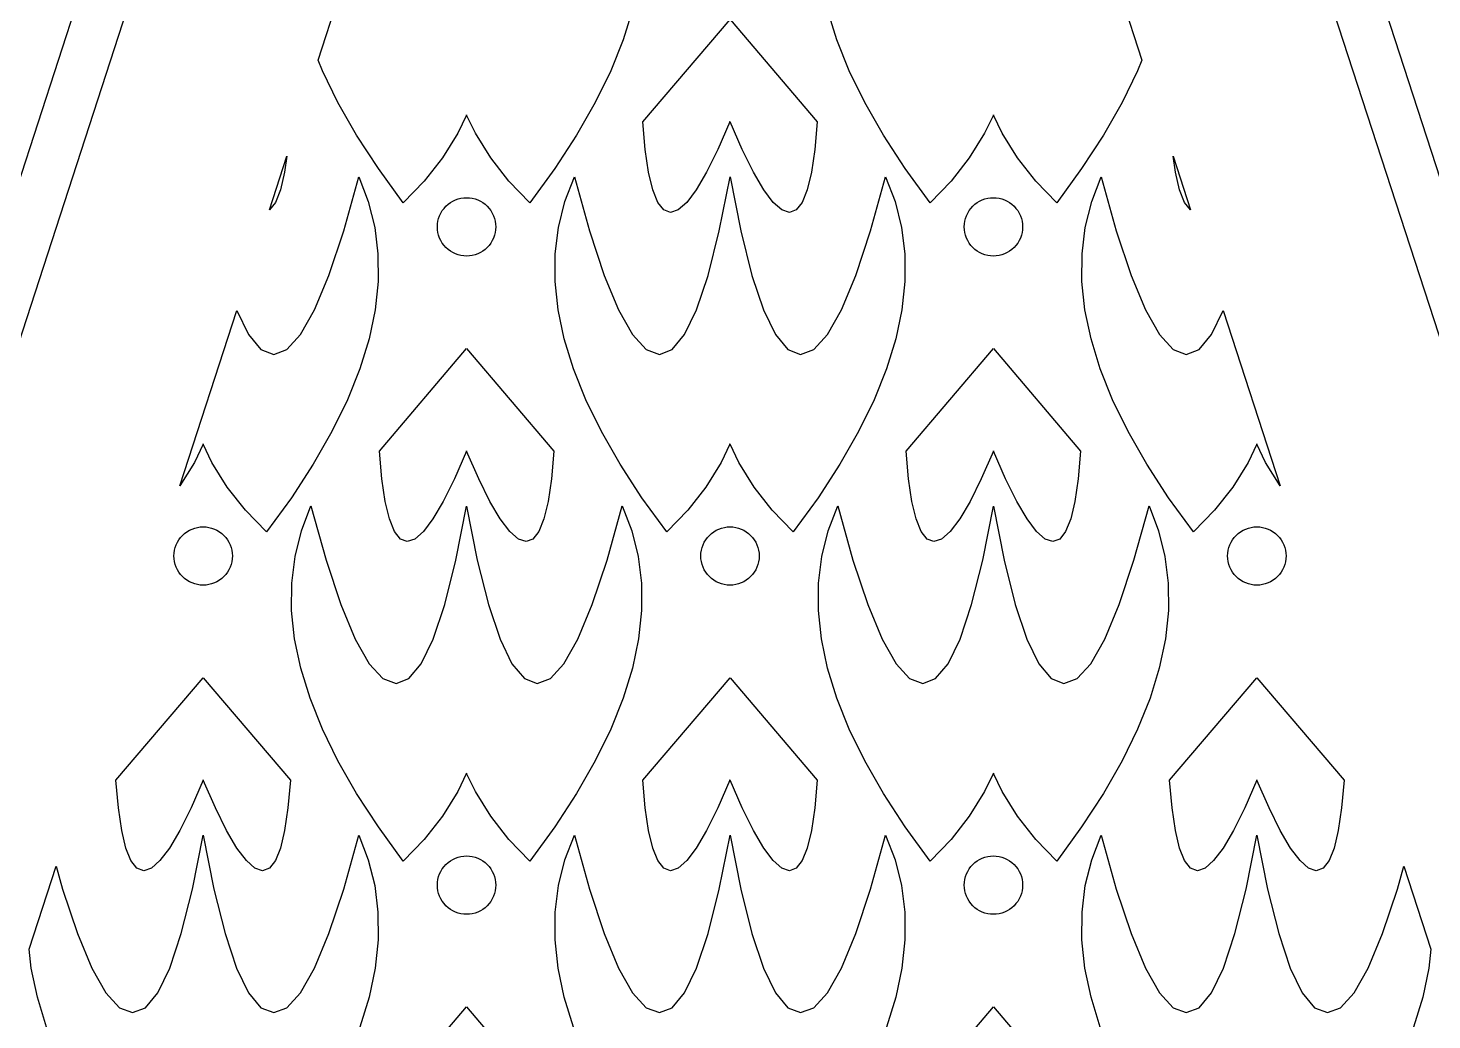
# Model space of a CAD drawing. Header units: metres. Extents: x 20 to 1108, y 20 to 485.
# Drawn here: x 912.1 to 997.3, y 310.5 to 370.8 of the extents above; entities that cross this region are included whole.
import ezdxf

# ---------------------------------------------------------------- set-up
doc = ezdxf.new("R2010")
doc.units = ezdxf.units.M

msp = doc.modelspace()

# ---------------------------------------------------------------- linework, layer by layer
for p, q in [((876.544, 253.826), (951.544, 484.652)), ((954.698, 484.652), (879.698, 253.826)), ((1029.7, 253.826), (954.698, 484.652)), ((957.853, 484.652), (1032.85, 253.826)), ((929.683, 368.829), (931.55, 374.577)), ((977.847, 374.577), (979.714, 368.829)), ((948.772, 371.89), (948.209, 370.064)), ((961.188, 370.065), (960.625, 371.89)), ((949.402, 365.075), (954.698, 371.3)), ((954.698, 371.3), (959.993, 365.075)), ((948.209, 370.064), (947.456, 368.186)), ((961.94, 368.187), (961.188, 370.065)), ((929.94, 368.187), (929.683, 368.829)), ((979.714, 368.829), (979.456, 368.186)), ((930.884, 366.256), (929.94, 368.187)), ((947.456, 368.186), (946.513, 366.256)), ((962.884, 366.256), (961.94, 368.187)), ((979.456, 368.186), (978.513, 366.256)), ((932.017, 364.276), (930.884, 366.256)), ((946.513, 366.256), (945.379, 364.275)), ((964.017, 364.276), (962.884, 366.256)), ((978.513, 366.256), (977.379, 364.275)), ((938.694, 365.493), (938.166, 364.387)), ((938.698, 365.5), (938.694, 365.508)), ((938.694, 365.508), (938.694, 365.493)), ((938.703, 365.511), (938.698, 365.5)), ((938.703, 365.49), (938.703, 365.511)), ((939.231, 364.387), (938.703, 365.49)), ((949.55, 363.395), (949.402, 365.075)), ((954.694, 365.075), (953.959, 363.397)), ((954.697, 365.085), (954.694, 365.093)), ((954.694, 365.093), (954.694, 365.075)), ((954.702, 365.095), (954.697, 365.085)), ((954.702, 365.074), (954.702, 365.095)), ((955.438, 363.397), (954.702, 365.074)), ((959.993, 365.075), (959.846, 363.395)), ((970.693, 365.493), (970.165, 364.387)), ((970.697, 365.5), (970.693, 365.508)), ((970.693, 365.508), (970.693, 365.493)), ((970.702, 365.511), (970.697, 365.5)), ((970.702, 365.49), (970.702, 365.511)), ((971.231, 364.387), (970.702, 365.49)), ((933.342, 362.241), (932.017, 364.276)), ((938.166, 364.387), (937.234, 362.891)), ((940.161, 362.892), (939.231, 364.387)), ((945.379, 364.275), (944.055, 362.24)), ((965.341, 362.241), (964.017, 364.276)), ((970.165, 364.387), (969.234, 362.891)), ((972.161, 362.892), (971.231, 364.387)), ((977.379, 364.275), (976.055, 362.24)), ((949.751, 362.02), (949.55, 363.395)), ((953.959, 363.397), (953.277, 362.021)), ((956.119, 362.021), (955.438, 363.397)), ((959.846, 363.395), (959.645, 362.02)), ((926.728, 359.735), (927.789, 363.001)), ((927.789, 363.001), (927.646, 362.02)), ((937.234, 362.891), (936.13, 361.481)), ((941.268, 361.481), (940.161, 362.892)), ((969.234, 362.891), (968.129, 361.481)), ((973.267, 361.481), (972.161, 362.892)), ((981.751, 362.02), (981.606, 363.004)), ((981.606, 363.004), (982.669, 359.735)), ((927.646, 362.02), (927.391, 360.948)), ((931.233, 358.451), (932.153, 361.74)), ((932.153, 361.74), (932.729, 360.237)), ((934.854, 360.159), (933.342, 362.241)), ((944.055, 362.24), (942.544, 360.159)), ((944.668, 360.238), (945.244, 361.74)), ((945.244, 361.74), (946.163, 358.451)), ((950.007, 360.949), (949.751, 362.02)), ((953.277, 362.021), (952.648, 360.949)), ((954.049, 358.451), (954.698, 361.732)), ((954.698, 361.732), (955.348, 358.452)), ((956.747, 360.95), (956.119, 362.021)), ((959.645, 362.02), (959.39, 360.948)), ((963.233, 358.451), (964.152, 361.74)), ((964.152, 361.74), (964.729, 360.237)), ((966.853, 360.159), (965.341, 362.241)), ((976.055, 362.24), (974.544, 360.159)), ((976.668, 360.238), (977.243, 361.74)), ((977.243, 361.74), (978.163, 358.451)), ((982.006, 360.949), (981.751, 362.02)), ((927.391, 360.948), (927.084, 360.187)), ((936.13, 361.481), (934.854, 360.159)), ((942.544, 360.159), (941.268, 361.481)), ((950.314, 360.187), (950.007, 360.949)), ((952.648, 360.949), (952.074, 360.187)), ((957.321, 360.187), (956.747, 360.95)), ((959.39, 360.948), (959.083, 360.187)), ((968.129, 361.481), (966.853, 360.159)), ((974.544, 360.159), (973.267, 361.481)), ((982.313, 360.187), (982.006, 360.949)), ((927.084, 360.187), (926.728, 359.735)), ((932.729, 360.237), (933.117, 358.671)), ((937.328, 359.825), (937.445, 359.953)), ((937.445, 359.953), (937.574, 360.07)), ((937.574, 360.07), (937.713, 360.173)), ((937.713, 360.173), (937.863, 360.263)), ((937.863, 360.263), (938.021, 360.337)), ((938.021, 360.337), (938.184, 360.397)), ((938.184, 360.397), (938.354, 360.44)), ((938.354, 360.44), (938.525, 360.464)), ((938.525, 360.464), (938.698, 360.474)), ((938.698, 360.474), (938.872, 360.464)), ((938.872, 360.464), (939.045, 360.44)), ((939.045, 360.44), (939.213, 360.397)), ((939.213, 360.397), (939.377, 360.337)), ((939.377, 360.337), (939.534, 360.263)), ((939.534, 360.263), (939.684, 360.173)), ((939.684, 360.173), (939.822, 360.07)), ((939.822, 360.07), (939.952, 359.953)), ((939.952, 359.953), (940.068, 359.825)), ((944.279, 358.671), (944.668, 360.238)), ((950.675, 359.729), (950.314, 360.187)), ((952.074, 360.187), (951.554, 359.73)), ((957.843, 359.73), (957.321, 360.187)), ((959.083, 360.187), (958.722, 359.729)), ((964.729, 360.237), (965.117, 358.671)), ((969.328, 359.825), (969.444, 359.953)), ((969.444, 359.953), (969.574, 360.07)), ((969.574, 360.07), (969.713, 360.173)), ((969.713, 360.173), (969.862, 360.263)), ((969.862, 360.263), (970.02, 360.337)), ((970.02, 360.337), (970.184, 360.397)), ((970.184, 360.397), (970.354, 360.44)), ((970.354, 360.44), (970.524, 360.464)), ((970.524, 360.464), (970.698, 360.474)), ((970.698, 360.474), (970.872, 360.464)), ((970.872, 360.464), (971.044, 360.44)), ((971.044, 360.44), (971.213, 360.397)), ((971.213, 360.397), (971.376, 360.337)), ((971.376, 360.337), (971.533, 360.263)), ((971.533, 360.263), (971.684, 360.173)), ((971.684, 360.173), (971.822, 360.07)), ((971.822, 360.07), (971.951, 359.953)), ((971.951, 359.953), (972.068, 359.825)), ((976.279, 358.671), (976.668, 360.238)), ((982.669, 359.735), (982.313, 360.187)), ((936.935, 358.874), (936.96, 359.046)), ((936.96, 359.046), (937.002, 359.214)), ((937.002, 359.214), (937.061, 359.378)), ((937.061, 359.378), (937.136, 359.535)), ((937.136, 359.535), (937.225, 359.685)), ((937.225, 359.685), (937.328, 359.825)), ((940.068, 359.825), (940.173, 359.685)), ((940.173, 359.685), (940.262, 359.535)), ((940.262, 359.535), (940.336, 359.378)), ((940.336, 359.378), (940.395, 359.214)), ((940.395, 359.214), (940.438, 359.045)), ((940.438, 359.045), (940.463, 358.873)), ((951.087, 359.576), (950.675, 359.729)), ((951.554, 359.73), (951.087, 359.576)), ((958.31, 359.576), (957.843, 359.73)), ((958.722, 359.729), (958.31, 359.576)), ((968.934, 358.874), (968.96, 359.046)), ((968.96, 359.046), (969.002, 359.214)), ((969.002, 359.214), (969.061, 359.378)), ((969.061, 359.378), (969.135, 359.535)), ((969.135, 359.535), (969.224, 359.685)), ((969.224, 359.685), (969.328, 359.825)), ((972.068, 359.825), (972.172, 359.685)), ((972.172, 359.685), (972.261, 359.535)), ((972.261, 359.535), (972.336, 359.378)), ((972.336, 359.378), (972.395, 359.214)), ((972.395, 359.214), (972.437, 359.045)), ((972.437, 359.045), (972.463, 358.873)), ((930.335, 355.75), (931.233, 358.451)), ((933.117, 358.671), (933.316, 357.053)), ((936.926, 358.7), (936.935, 358.874)), ((936.934, 358.526), (936.926, 358.7)), ((936.96, 358.355), (936.934, 358.526)), ((937.002, 358.186), (936.96, 358.355)), ((937.061, 358.023), (937.002, 358.186)), ((940.395, 358.186), (940.336, 358.022)), ((940.437, 358.354), (940.395, 358.186)), ((940.463, 358.526), (940.437, 358.354)), ((940.463, 358.873), (940.471, 358.7)), ((940.471, 358.7), (940.463, 358.526)), ((944.08, 357.054), (944.279, 358.671)), ((946.163, 358.451), (947.062, 355.751)), ((953.371, 355.751), (954.049, 358.451)), ((955.348, 358.452), (956.025, 355.752)), ((962.335, 355.75), (963.233, 358.451)), ((965.117, 358.671), (965.316, 357.053)), ((968.926, 358.7), (968.934, 358.874)), ((968.934, 358.526), (968.926, 358.7)), ((968.959, 358.355), (968.934, 358.526)), ((969.002, 358.186), (968.959, 358.355)), ((969.061, 358.023), (969.002, 358.186)), ((972.395, 358.186), (972.336, 358.022)), ((972.437, 358.354), (972.395, 358.186)), ((972.462, 358.526), (972.437, 358.354)), ((972.471, 358.7), (972.462, 358.526)), ((972.463, 358.873), (972.471, 358.7)), ((976.08, 357.054), (976.279, 358.671)), ((978.163, 358.451), (979.062, 355.751)), ((937.136, 357.863), (937.061, 358.023)), ((937.225, 357.715), (937.136, 357.863)), ((937.328, 357.575), (937.225, 357.715)), ((937.445, 357.446), (937.328, 357.575)), ((937.574, 357.329), (937.445, 357.446)), ((937.713, 357.227), (937.574, 357.329)), ((939.822, 357.329), (939.684, 357.227)), ((939.951, 357.445), (939.822, 357.329)), ((940.068, 357.575), (939.951, 357.445)), ((940.172, 357.714), (940.068, 357.575)), ((940.262, 357.863), (940.172, 357.714)), ((940.336, 358.022), (940.262, 357.863)), ((969.135, 357.863), (969.061, 358.023)), ((969.224, 357.715), (969.135, 357.863)), ((969.328, 357.575), (969.224, 357.715)), ((969.444, 357.446), (969.328, 357.575)), ((969.574, 357.329), (969.444, 357.446)), ((969.713, 357.227), (969.574, 357.329)), ((971.822, 357.329), (971.684, 357.227)), ((971.951, 357.445), (971.822, 357.329)), ((972.068, 357.575), (971.951, 357.445)), ((972.171, 357.714), (972.068, 357.575)), ((972.261, 357.863), (972.171, 357.714)), ((972.336, 358.022), (972.261, 357.863)), ((933.316, 357.053), (933.325, 355.382)), ((937.863, 357.136), (937.713, 357.227)), ((938.021, 357.062), (937.863, 357.136)), ((938.184, 357.003), (938.021, 357.062)), ((938.353, 356.961), (938.184, 357.003)), ((938.524, 356.937), (938.353, 356.961)), ((938.698, 356.927), (938.524, 356.937)), ((938.872, 356.936), (938.698, 356.927)), ((939.043, 356.961), (938.872, 356.936)), ((939.213, 357.003), (939.043, 356.961)), ((939.377, 357.062), (939.213, 357.003)), ((939.534, 357.136), (939.377, 357.062)), ((939.684, 357.227), (939.534, 357.136)), ((944.072, 355.384), (944.08, 357.054)), ((965.316, 357.053), (965.324, 355.382)), ((969.862, 357.136), (969.713, 357.227)), ((970.02, 357.062), (969.862, 357.136)), ((970.184, 357.003), (970.02, 357.062)), ((970.352, 356.961), (970.184, 357.003)), ((970.524, 356.937), (970.352, 356.961)), ((970.698, 356.927), (970.524, 356.937)), ((970.871, 356.936), (970.698, 356.927)), ((971.043, 356.961), (970.871, 356.936)), ((971.213, 357.003), (971.043, 356.961)), ((971.376, 357.062), (971.213, 357.003)), ((971.533, 357.136), (971.376, 357.062)), ((971.684, 357.227), (971.533, 357.136)), ((976.071, 355.384), (976.08, 357.054)), ((929.462, 353.651), (930.335, 355.75)), ((947.062, 355.751), (947.935, 353.651)), ((952.669, 353.651), (953.371, 355.751)), ((956.025, 355.752), (956.728, 353.652)), ((961.462, 353.651), (962.335, 355.75)), ((979.062, 355.751), (979.935, 353.651)), ((933.325, 355.382), (933.143, 353.662)), ((944.254, 353.662), (944.072, 355.384)), ((965.324, 355.382), (965.143, 353.662)), ((976.254, 353.662), (976.071, 355.384)), ((921.275, 342.955), (924.742, 353.624)), ((924.742, 353.624), (925.454, 352.151)), ((928.612, 352.151), (929.462, 353.651)), ((933.143, 353.662), (932.772, 351.889)), ((944.626, 351.89), (944.254, 353.662)), ((947.935, 353.651), (948.784, 352.151)), ((951.942, 352.151), (952.669, 353.651)), ((956.728, 353.652), (957.454, 352.151)), ((960.612, 352.151), (961.462, 353.651)), ((965.143, 353.662), (964.771, 351.889)), ((976.625, 351.89), (976.254, 353.662)), ((979.935, 353.651), (980.784, 352.151)), ((983.942, 352.151), (984.654, 353.623)), ((984.654, 353.623), (988.121, 342.955)), ((925.454, 352.151), (926.207, 351.25)), ((927.787, 351.25), (928.612, 352.151)), ((932.772, 351.889), (932.209, 350.064)), ((945.188, 350.065), (944.626, 351.89)), ((948.784, 352.151), (949.609, 351.25)), ((951.19, 351.25), (951.942, 352.151)), ((957.454, 352.151), (958.206, 351.25)), ((959.787, 351.25), (960.612, 352.151)), ((964.771, 351.889), (964.209, 350.064)), ((977.188, 350.065), (976.625, 351.89)), ((980.784, 352.151), (981.609, 351.25)), ((983.189, 351.25), (983.942, 352.151)), ((926.207, 351.25), (926.984, 350.949)), ((926.984, 350.949), (927.787, 351.25)), ((933.402, 345.075), (938.698, 351.301)), ((938.698, 351.301), (943.994, 345.075)), ((949.609, 351.25), (950.412, 350.949)), ((950.412, 350.949), (951.19, 351.25)), ((958.206, 351.25), (958.984, 350.949)), ((958.984, 350.949), (959.787, 351.25)), ((965.402, 345.075), (970.698, 351.301)), ((970.698, 351.301), (975.993, 345.075)), ((981.609, 351.25), (982.412, 350.949)), ((982.412, 350.949), (983.189, 351.25)), ((932.209, 350.064), (931.457, 348.186)), ((945.94, 348.186), (945.188, 350.065)), ((964.209, 350.064), (963.456, 348.186)), ((977.939, 348.186), (977.188, 350.065)), ((931.457, 348.186), (930.513, 346.257)), ((946.884, 346.257), (945.94, 348.186)), ((963.456, 348.186), (962.513, 346.257)), ((978.884, 346.257), (977.939, 348.186)), ((930.513, 346.257), (929.38, 344.275)), ((948.017, 344.275), (946.884, 346.257)), ((962.513, 346.257), (961.379, 344.275)), ((980.017, 344.275), (978.884, 346.257)), ((922.694, 345.494), (922.166, 344.387)), ((922.698, 345.5), (922.694, 345.508)), ((922.694, 345.508), (922.694, 345.494)), ((922.703, 345.512), (922.698, 345.5)), ((922.703, 345.49), (922.703, 345.512)), ((923.231, 344.387), (922.703, 345.49)), ((954.694, 345.494), (954.165, 344.387)), ((954.697, 345.5), (954.694, 345.508)), ((954.694, 345.508), (954.694, 345.494)), ((954.702, 345.512), (954.697, 345.5)), ((954.702, 345.49), (954.702, 345.512)), ((955.231, 344.387), (954.702, 345.49)), ((986.693, 345.494), (986.165, 344.387)), ((986.697, 345.5), (986.693, 345.508)), ((986.693, 345.508), (986.693, 345.494)), ((986.702, 345.512), (986.697, 345.5)), ((986.702, 345.49), (986.702, 345.512)), ((987.231, 344.387), (986.702, 345.49)), ((933.55, 343.395), (933.402, 345.075)), ((938.694, 345.075), (937.959, 343.396)), ((938.698, 345.085), (938.694, 345.094)), ((938.694, 345.094), (938.694, 345.075)), ((938.703, 345.095), (938.698, 345.085)), ((938.703, 345.074), (938.703, 345.095)), ((939.438, 343.396), (938.703, 345.074)), ((943.994, 345.075), (943.846, 343.395)), ((965.55, 343.395), (965.402, 345.075)), ((970.693, 345.075), (969.959, 343.396)), ((970.697, 345.085), (970.693, 345.094)), ((970.693, 345.094), (970.693, 345.075)), ((970.702, 345.095), (970.697, 345.085)), ((970.702, 345.074), (970.702, 345.095)), ((971.438, 343.396), (970.702, 345.074)), ((975.993, 345.075), (975.846, 343.395)), ((922.166, 344.387), (921.275, 342.955)), ((924.162, 342.891), (923.231, 344.387)), ((929.38, 344.275), (928.055, 342.24)), ((949.341, 342.241), (948.017, 344.275)), ((954.165, 344.387), (953.234, 342.89)), ((956.161, 342.891), (955.231, 344.387)), ((961.379, 344.275), (960.055, 342.24)), ((981.341, 342.241), (980.017, 344.275)), ((986.165, 344.387), (985.234, 342.89)), ((988.121, 342.955), (987.231, 344.387)), ((925.268, 341.481), (924.162, 342.891)), ((933.752, 342.02), (933.55, 343.395)), ((937.959, 343.396), (937.277, 342.021)), ((940.119, 342.021), (939.438, 343.396)), ((943.846, 343.395), (943.645, 342.019)), ((953.234, 342.89), (952.129, 341.48)), ((957.268, 341.481), (956.161, 342.891)), ((965.751, 342.02), (965.55, 343.395)), ((969.959, 343.396), (969.277, 342.021)), ((972.119, 342.021), (971.438, 343.396)), ((975.846, 343.395), (975.645, 342.019)), ((985.234, 342.89), (984.129, 341.48)), ((928.055, 342.24), (926.545, 340.159)), ((934.007, 340.949), (933.752, 342.02)), ((937.277, 342.021), (936.649, 340.949)), ((940.747, 340.95), (940.119, 342.021)), ((943.645, 342.019), (943.391, 340.948)), ((950.854, 340.159), (949.341, 342.241)), ((960.055, 342.24), (958.544, 340.159)), ((966.006, 340.949), (965.751, 342.02)), ((969.277, 342.021), (968.648, 340.949)), ((972.747, 340.95), (972.119, 342.021)), ((975.645, 342.019), (975.39, 340.948)), ((982.853, 340.159), (981.341, 342.241)), ((926.545, 340.159), (925.268, 341.481)), ((928.669, 340.238), (929.244, 341.74)), ((929.244, 341.74), (930.163, 338.451)), ((938.049, 338.451), (938.698, 341.731)), ((938.698, 341.731), (939.348, 338.452)), ((947.233, 338.451), (948.153, 341.74)), ((948.153, 341.74), (948.729, 340.237)), ((952.129, 341.48), (950.854, 340.159)), ((958.544, 340.159), (957.268, 341.481)), ((960.668, 340.238), (961.243, 341.74)), ((961.243, 341.74), (962.163, 338.451)), ((970.049, 338.451), (970.698, 341.731)), ((970.698, 341.731), (971.348, 338.452)), ((979.233, 338.451), (980.152, 341.74)), ((980.152, 341.74), (980.728, 340.237)), ((984.129, 341.48), (982.853, 340.159)), ((921.714, 340.173), (921.863, 340.263)), ((921.863, 340.263), (922.021, 340.337)), ((922.021, 340.337), (922.185, 340.397)), ((922.185, 340.397), (922.354, 340.439)), ((922.354, 340.439), (922.525, 340.465)), ((922.525, 340.465), (922.699, 340.473)), ((922.699, 340.473), (922.873, 340.464)), ((922.873, 340.464), (923.045, 340.439)), ((923.045, 340.439), (923.213, 340.397)), ((923.213, 340.397), (923.377, 340.337)), ((923.377, 340.337), (923.534, 340.263)), ((923.534, 340.263), (923.684, 340.173)), ((928.279, 338.671), (928.669, 340.238)), ((934.314, 340.187), (934.007, 340.949)), ((936.649, 340.949), (936.074, 340.187)), ((941.321, 340.187), (940.747, 340.95)), ((943.391, 340.948), (943.083, 340.187)), ((948.729, 340.237), (949.117, 338.671)), ((953.713, 340.173), (953.862, 340.263)), ((953.862, 340.263), (954.021, 340.337)), ((954.021, 340.337), (954.184, 340.397)), ((954.184, 340.397), (954.354, 340.439)), ((954.354, 340.439), (954.524, 340.465)), ((954.524, 340.465), (954.698, 340.473)), ((954.698, 340.473), (954.872, 340.464)), ((954.872, 340.464), (955.044, 340.439)), ((955.044, 340.439), (955.213, 340.397)), ((955.213, 340.397), (955.376, 340.337)), ((955.376, 340.337), (955.534, 340.263)), ((955.534, 340.263), (955.684, 340.173)), ((960.279, 338.671), (960.668, 340.238)), ((966.314, 340.187), (966.006, 340.949)), ((968.648, 340.949), (968.074, 340.187)), ((973.321, 340.187), (972.747, 340.95)), ((975.39, 340.948), (975.083, 340.187)), ((980.728, 340.237), (981.117, 338.671)), ((985.713, 340.173), (985.862, 340.263)), ((985.862, 340.263), (986.02, 340.337)), ((986.02, 340.337), (986.184, 340.397)), ((986.184, 340.397), (986.353, 340.439)), ((986.353, 340.439), (986.524, 340.465)), ((986.524, 340.465), (986.697, 340.473)), ((986.697, 340.473), (986.872, 340.464)), ((986.872, 340.464), (987.044, 340.439)), ((987.044, 340.439), (987.212, 340.397)), ((987.212, 340.397), (987.376, 340.337)), ((987.376, 340.337), (987.533, 340.263)), ((987.533, 340.263), (987.683, 340.173)), ((921.003, 339.215), (921.062, 339.378)), ((921.062, 339.378), (921.136, 339.535)), ((921.136, 339.535), (921.225, 339.685)), ((921.225, 339.685), (921.328, 339.824)), ((921.328, 339.824), (921.445, 339.953)), ((921.445, 339.953), (921.574, 340.07)), ((921.574, 340.07), (921.714, 340.173)), ((923.684, 340.173), (923.823, 340.07)), ((923.823, 340.07), (923.952, 339.953)), ((923.952, 339.953), (924.069, 339.824)), ((924.069, 339.824), (924.173, 339.685)), ((924.173, 339.685), (924.262, 339.535)), ((924.262, 339.535), (924.336, 339.378)), ((924.336, 339.378), (924.395, 339.215)), ((934.675, 339.729), (934.314, 340.187)), ((935.087, 339.576), (934.675, 339.729)), ((935.554, 339.729), (935.087, 339.576)), ((936.074, 340.187), (935.554, 339.729)), ((941.843, 339.729), (941.321, 340.187)), ((942.31, 339.576), (941.843, 339.729)), ((942.722, 339.729), (942.31, 339.576)), ((943.083, 340.187), (942.722, 339.729)), ((953.002, 339.215), (953.061, 339.378)), ((953.061, 339.378), (953.135, 339.535)), ((953.135, 339.535), (953.225, 339.685)), ((953.225, 339.685), (953.328, 339.824)), ((953.328, 339.824), (953.444, 339.953)), ((953.444, 339.953), (953.574, 340.07)), ((953.574, 340.07), (953.713, 340.173)), ((955.684, 340.173), (955.822, 340.07)), ((955.822, 340.07), (955.952, 339.953)), ((955.952, 339.953), (956.068, 339.824)), ((956.068, 339.824), (956.172, 339.685)), ((956.172, 339.685), (956.262, 339.535)), ((956.262, 339.535), (956.336, 339.378)), ((956.336, 339.378), (956.395, 339.215)), ((966.675, 339.729), (966.314, 340.187)), ((967.087, 339.576), (966.675, 339.729)), ((967.554, 339.729), (967.087, 339.576)), ((968.074, 340.187), (967.554, 339.729)), ((973.843, 339.729), (973.321, 340.187)), ((974.31, 339.576), (973.843, 339.729)), ((974.722, 339.729), (974.31, 339.576)), ((975.083, 340.187), (974.722, 339.729)), ((985.002, 339.215), (985.061, 339.378)), ((985.061, 339.378), (985.135, 339.535)), ((985.135, 339.535), (985.224, 339.685)), ((985.224, 339.685), (985.327, 339.824)), ((985.327, 339.824), (985.444, 339.953)), ((985.444, 339.953), (985.573, 340.07)), ((985.573, 340.07), (985.713, 340.173)), ((987.683, 340.173), (987.822, 340.07)), ((987.822, 340.07), (987.951, 339.953)), ((987.951, 339.953), (988.068, 339.824)), ((988.068, 339.824), (988.172, 339.685)), ((988.172, 339.685), (988.261, 339.535)), ((988.261, 339.535), (988.335, 339.378)), ((988.335, 339.378), (988.394, 339.215)), ((920.926, 338.7), (920.935, 338.874)), ((920.935, 338.526), (920.926, 338.7)), ((920.935, 338.874), (920.96, 339.047)), ((920.96, 338.355), (920.935, 338.526)), ((920.96, 339.047), (921.003, 339.215)), ((924.395, 339.215), (924.438, 339.045)), ((924.438, 339.045), (924.463, 338.873)), ((924.463, 338.526), (924.438, 338.354)), ((924.463, 338.873), (924.471, 338.7)), ((924.471, 338.7), (924.463, 338.526)), ((928.081, 337.055), (928.279, 338.671)), ((949.117, 338.671), (949.316, 337.053)), ((952.926, 338.7), (952.935, 338.874)), ((952.934, 338.526), (952.926, 338.7)), ((952.959, 338.355), (952.934, 338.526)), ((952.935, 338.874), (952.96, 339.047)), ((952.96, 339.047), (953.002, 339.215)), ((956.395, 339.215), (956.438, 339.045)), ((956.462, 338.526), (956.437, 338.354)), ((956.438, 339.045), (956.463, 338.873)), ((956.471, 338.7), (956.462, 338.526)), ((956.463, 338.873), (956.471, 338.7)), ((960.08, 337.055), (960.279, 338.671)), ((981.117, 338.671), (981.315, 337.053)), ((984.926, 338.7), (984.934, 338.874)), ((984.934, 338.526), (984.926, 338.7)), ((984.934, 338.874), (984.959, 339.047)), ((984.959, 338.355), (984.934, 338.526)), ((984.959, 339.047), (985.002, 339.215)), ((988.394, 339.215), (988.437, 339.045)), ((988.437, 339.045), (988.462, 338.873)), ((988.462, 338.526), (988.437, 338.354)), ((988.462, 338.873), (988.471, 338.7)), ((988.471, 338.7), (988.462, 338.526)), ((921.003, 338.186), (920.96, 338.355)), ((921.062, 338.022), (921.003, 338.186)), ((921.136, 337.863), (921.062, 338.022)), ((921.225, 337.715), (921.136, 337.863)), ((921.328, 337.575), (921.225, 337.715)), ((924.172, 337.714), (924.069, 337.575)), ((924.262, 337.863), (924.172, 337.714)), ((924.336, 338.022), (924.262, 337.863)), ((924.395, 338.186), (924.336, 338.022)), ((924.438, 338.354), (924.395, 338.186)), ((930.163, 338.451), (931.062, 335.751)), ((937.371, 335.751), (938.049, 338.451)), ((939.348, 338.452), (940.025, 335.752)), ((946.335, 335.751), (947.233, 338.451)), ((953.002, 338.186), (952.959, 338.355)), ((953.061, 338.022), (953.002, 338.186)), ((953.135, 337.863), (953.061, 338.022)), ((953.225, 337.715), (953.135, 337.863)), ((953.328, 337.575), (953.225, 337.715)), ((956.172, 337.714), (956.068, 337.575)), ((956.262, 337.863), (956.172, 337.714)), ((956.336, 338.022), (956.262, 337.863)), ((956.395, 338.186), (956.336, 338.022)), ((956.437, 338.354), (956.395, 338.186)), ((962.163, 338.451), (963.062, 335.751)), ((969.371, 335.751), (970.049, 338.451)), ((971.348, 338.452), (972.025, 335.752)), ((978.335, 335.751), (979.233, 338.451)), ((985.002, 338.186), (984.959, 338.355)), ((985.061, 338.022), (985.002, 338.186)), ((985.135, 337.863), (985.061, 338.022)), ((985.224, 337.715), (985.135, 337.863)), ((985.327, 337.575), (985.224, 337.715)), ((988.171, 337.714), (988.068, 337.575)), ((988.261, 337.863), (988.171, 337.714)), ((988.335, 338.022), (988.261, 337.863)), ((988.394, 338.186), (988.335, 338.022)), ((988.437, 338.354), (988.394, 338.186)), ((921.445, 337.446), (921.328, 337.575)), ((921.574, 337.329), (921.445, 337.446)), ((921.714, 337.226), (921.574, 337.329)), ((921.863, 337.136), (921.714, 337.226)), ((922.021, 337.062), (921.863, 337.136)), ((922.185, 337.003), (922.021, 337.062)), ((922.353, 336.961), (922.185, 337.003)), ((922.524, 336.936), (922.353, 336.961)), ((922.699, 336.927), (922.524, 336.936)), ((922.872, 336.936), (922.699, 336.927)), ((923.044, 336.961), (922.872, 336.936)), ((923.213, 337.003), (923.044, 336.961)), ((923.377, 337.062), (923.213, 337.003)), ((923.534, 337.136), (923.377, 337.062)), ((923.684, 337.226), (923.534, 337.136)), ((923.823, 337.329), (923.684, 337.226)), ((923.952, 337.445), (923.823, 337.329)), ((924.069, 337.575), (923.952, 337.445)), ((928.072, 335.384), (928.081, 337.055)), ((949.316, 337.053), (949.324, 335.383)), ((953.444, 337.446), (953.328, 337.575)), ((953.574, 337.329), (953.444, 337.446)), ((953.713, 337.226), (953.574, 337.329)), ((953.862, 337.136), (953.713, 337.226)), ((954.021, 337.062), (953.862, 337.136)), ((954.184, 337.003), (954.021, 337.062)), ((954.353, 336.961), (954.184, 337.003)), ((954.524, 336.936), (954.353, 336.961)), ((954.698, 336.927), (954.524, 336.936)), ((954.872, 336.936), (954.698, 336.927)), ((955.043, 336.961), (954.872, 336.936)), ((955.213, 337.003), (955.043, 336.961)), ((955.376, 337.062), (955.213, 337.003)), ((955.534, 337.136), (955.376, 337.062)), ((955.684, 337.226), (955.534, 337.136)), ((955.822, 337.329), (955.684, 337.226)), ((955.951, 337.445), (955.822, 337.329)), ((956.068, 337.575), (955.951, 337.445)), ((960.072, 335.384), (960.08, 337.055)), ((981.315, 337.053), (981.324, 335.383)), ((985.444, 337.446), (985.327, 337.575)), ((985.573, 337.329), (985.444, 337.446)), ((985.713, 337.226), (985.573, 337.329)), ((985.862, 337.136), (985.713, 337.226)), ((986.02, 337.062), (985.862, 337.136)), ((986.184, 337.003), (986.02, 337.062)), ((986.352, 336.961), (986.184, 337.003)), ((986.523, 336.936), (986.352, 336.961)), ((986.697, 336.927), (986.523, 336.936)), ((986.871, 336.936), (986.697, 336.927)), ((987.043, 336.961), (986.871, 336.936)), ((987.212, 337.003), (987.043, 336.961)), ((987.376, 337.062), (987.212, 337.003)), ((987.533, 337.136), (987.376, 337.062)), ((987.683, 337.226), (987.533, 337.136)), ((987.822, 337.329), (987.683, 337.226)), ((987.951, 337.445), (987.822, 337.329)), ((988.068, 337.575), (987.951, 337.445)), ((928.254, 333.662), (928.072, 335.384)), ((931.062, 335.751), (931.936, 333.651)), ((936.669, 333.651), (937.371, 335.751)), ((940.025, 335.752), (940.728, 333.652)), ((945.462, 333.651), (946.335, 335.751)), ((949.324, 335.383), (949.143, 333.662)), ((960.254, 333.662), (960.072, 335.384)), ((963.062, 335.751), (963.935, 333.651)), ((968.669, 333.651), (969.371, 335.751)), ((972.025, 335.752), (972.728, 333.652)), ((977.461, 333.651), (978.335, 335.751)), ((981.324, 335.383), (981.143, 333.662)), ((928.626, 331.89), (928.254, 333.662)), ((931.936, 333.651), (932.785, 332.151)), ((935.942, 332.151), (936.669, 333.651)), ((940.728, 333.652), (941.454, 332.151)), ((944.612, 332.151), (945.462, 333.651)), ((949.143, 333.662), (948.772, 331.889)), ((960.625, 331.89), (960.254, 333.662)), ((963.935, 333.651), (964.784, 332.151)), ((967.942, 332.151), (968.669, 333.651)), ((972.728, 333.652), (973.454, 332.151)), ((976.611, 332.151), (977.461, 333.651)), ((981.143, 333.662), (980.771, 331.889)), ((929.188, 330.065), (928.626, 331.89)), ((932.785, 332.151), (933.61, 331.25)), ((935.19, 331.25), (935.942, 332.151)), ((941.454, 332.151), (942.207, 331.25)), ((943.787, 331.25), (944.612, 332.151)), ((948.772, 331.889), (948.209, 330.064)), ((961.188, 330.065), (960.625, 331.89)), ((964.784, 332.151), (965.609, 331.25)), ((967.189, 331.25), (967.942, 332.151)), ((973.454, 332.151), (974.206, 331.25)), ((975.786, 331.25), (976.611, 332.151)), ((980.771, 331.889), (980.209, 330.064)), ((917.402, 325.075), (922.699, 331.301)), ((922.699, 331.301), (927.994, 325.075)), ((933.61, 331.25), (934.413, 330.949)), ((934.413, 330.949), (935.19, 331.25)), ((942.207, 331.25), (942.984, 330.949)), ((942.984, 330.949), (943.787, 331.25)), ((949.402, 325.075), (954.698, 331.301)), ((954.698, 331.301), (959.993, 325.075)), ((965.609, 331.25), (966.412, 330.949)), ((966.412, 330.949), (967.189, 331.25)), ((974.206, 331.25), (974.983, 330.949)), ((974.983, 330.949), (975.786, 331.25)), ((981.401, 325.075), (986.697, 331.301)), ((986.697, 331.301), (991.993, 325.075)), ((929.94, 328.186), (929.188, 330.065)), ((948.209, 330.064), (947.456, 328.186)), ((961.94, 328.186), (961.188, 330.065)), ((980.209, 330.064), (979.456, 328.186)), ((930.884, 326.257), (929.94, 328.186)), ((947.456, 328.186), (946.513, 326.257)), ((962.884, 326.257), (961.94, 328.186)), ((979.456, 328.186), (978.513, 326.257)), ((932.017, 324.275), (930.884, 326.257)), ((946.513, 326.257), (945.379, 324.275)), ((964.017, 324.275), (962.884, 326.257)), ((978.513, 326.257), (977.379, 324.275)), ((917.551, 323.395), (917.402, 325.075)), ((922.694, 325.075), (921.96, 323.396)), ((922.698, 325.085), (922.694, 325.094)), ((922.694, 325.094), (922.694, 325.075)), ((922.703, 325.095), (922.698, 325.085)), ((922.703, 325.074), (922.703, 325.095)), ((923.438, 323.396), (922.703, 325.074)), ((927.994, 325.075), (927.847, 323.395)), ((938.694, 325.494), (938.166, 324.387)), ((938.698, 325.5), (938.694, 325.508)), ((938.694, 325.508), (938.694, 325.494)), ((938.703, 325.512), (938.698, 325.5)), ((938.703, 325.49), (938.703, 325.512)), ((939.231, 324.387), (938.703, 325.49)), ((949.55, 323.395), (949.402, 325.075)), ((954.694, 325.075), (953.959, 323.396)), ((954.697, 325.085), (954.694, 325.094)), ((954.694, 325.094), (954.694, 325.075)), ((954.702, 325.095), (954.697, 325.085)), ((954.702, 325.074), (954.702, 325.095)), ((955.438, 323.396), (954.702, 325.074)), ((959.993, 325.075), (959.846, 323.395)), ((970.693, 325.494), (970.165, 324.387)), ((970.697, 325.5), (970.693, 325.508)), ((970.693, 325.508), (970.693, 325.494)), ((970.702, 325.512), (970.697, 325.5)), ((970.702, 325.49), (970.702, 325.512)), ((971.231, 324.387), (970.702, 325.49)), ((981.55, 323.395), (981.401, 325.075)), ((986.693, 325.075), (985.959, 323.396)), ((986.697, 325.085), (986.693, 325.094)), ((986.693, 325.094), (986.693, 325.075)), ((986.702, 325.095), (986.697, 325.085)), ((986.702, 325.074), (986.702, 325.095)), ((987.437, 323.396), (986.702, 325.074)), ((991.993, 325.075), (991.846, 323.395)), ((933.342, 322.241), (932.017, 324.275)), ((938.166, 324.387), (937.234, 322.89)), ((940.161, 322.891), (939.231, 324.387)), ((945.379, 324.275), (944.055, 322.24)), ((965.341, 322.241), (964.017, 324.275)), ((970.165, 324.387), (969.234, 322.89)), ((972.161, 322.891), (971.231, 324.387)), ((977.379, 324.275), (976.055, 322.24)), ((917.752, 322.02), (917.551, 323.395)), ((921.96, 323.396), (921.278, 322.021)), ((924.12, 322.021), (923.438, 323.396)), ((927.847, 323.395), (927.646, 322.019)), ((949.751, 322.02), (949.55, 323.395)), ((953.959, 323.396), (953.277, 322.021)), ((956.119, 322.021), (955.438, 323.396)), ((959.846, 323.395), (959.645, 322.019)), ((981.751, 322.02), (981.55, 323.395)), ((985.959, 323.396), (985.276, 322.021)), ((988.118, 322.021), (987.437, 323.396)), ((991.846, 323.395), (991.644, 322.019)), ((937.234, 322.89), (936.13, 321.48)), ((941.268, 321.481), (940.161, 322.891)), ((969.234, 322.89), (968.129, 321.48)), ((973.267, 321.481), (972.161, 322.891)), ((918.007, 320.949), (917.752, 322.02)), ((921.278, 322.021), (920.649, 320.949)), ((922.05, 318.451), (922.699, 321.731)), ((922.699, 321.731), (923.348, 318.452)), ((924.748, 320.95), (924.12, 322.021)), ((927.646, 322.019), (927.391, 320.948)), ((931.233, 318.451), (932.153, 321.74)), ((932.153, 321.74), (932.729, 320.237)), ((934.854, 320.159), (933.342, 322.241)), ((936.13, 321.48), (934.854, 320.159)), ((942.544, 320.159), (941.268, 321.481)), ((944.055, 322.24), (942.544, 320.159)), ((944.668, 320.238), (945.244, 321.74)), ((945.244, 321.74), (946.163, 318.451)), ((950.007, 320.949), (949.751, 322.02)), ((953.277, 322.021), (952.648, 320.949)), ((954.049, 318.451), (954.698, 321.731)), ((954.698, 321.731), (955.348, 318.452)), ((956.747, 320.95), (956.119, 322.021)), ((959.645, 322.019), (959.39, 320.948)), ((963.233, 318.451), (964.152, 321.74)), ((964.152, 321.74), (964.729, 320.237)), ((966.853, 320.159), (965.341, 322.241)), ((968.129, 321.48), (966.853, 320.159)), ((974.544, 320.159), (973.267, 321.481)), ((976.055, 322.24), (974.544, 320.159)), ((976.668, 320.238), (977.243, 321.74)), ((977.243, 321.74), (978.163, 318.451)), ((982.006, 320.949), (981.751, 322.02)), ((985.276, 322.021), (984.648, 320.949)), ((986.049, 318.451), (986.697, 321.731)), ((986.697, 321.731), (987.347, 318.452)), ((988.747, 320.95), (988.118, 322.021)), ((991.644, 322.019), (991.39, 320.948)), ((918.314, 320.187), (918.007, 320.949)), ((920.649, 320.949), (920.075, 320.187)), ((925.322, 320.187), (924.748, 320.95)), ((927.391, 320.948), (927.084, 320.187)), ((950.314, 320.187), (950.007, 320.949)), ((952.648, 320.949), (952.074, 320.187)), ((957.321, 320.187), (956.747, 320.95)), ((959.39, 320.948), (959.083, 320.187)), ((982.313, 320.187), (982.006, 320.949)), ((984.648, 320.949), (984.074, 320.187)), ((989.321, 320.187), (988.747, 320.95)), ((991.39, 320.948), (991.083, 320.187)), ((912.133, 314.816), (913.771, 319.858)), ((913.771, 319.858), (914.163, 318.451)), ((918.676, 319.729), (918.314, 320.187)), ((920.075, 320.187), (919.555, 319.729)), ((925.843, 319.729), (925.322, 320.187)), ((927.084, 320.187), (926.722, 319.729)), ((932.729, 320.237), (933.117, 318.671)), ((937.225, 319.685), (937.328, 319.824)), ((937.328, 319.824), (937.445, 319.953)), ((937.445, 319.953), (937.574, 320.07)), ((937.574, 320.07), (937.713, 320.173)), ((937.713, 320.173), (937.863, 320.263)), ((937.863, 320.263), (938.021, 320.337)), ((938.021, 320.337), (938.184, 320.397)), ((938.184, 320.397), (938.354, 320.439)), ((938.354, 320.439), (938.525, 320.465)), ((938.525, 320.465), (938.698, 320.473)), ((938.698, 320.473), (938.872, 320.464)), ((938.872, 320.464), (939.045, 320.439)), ((939.045, 320.439), (939.213, 320.397)), ((939.213, 320.397), (939.377, 320.337)), ((939.377, 320.337), (939.534, 320.263)), ((939.534, 320.263), (939.684, 320.173)), ((939.684, 320.173), (939.822, 320.07)), ((939.822, 320.07), (939.952, 319.953)), ((939.952, 319.953), (940.068, 319.824)), ((940.068, 319.824), (940.173, 319.685)), ((944.279, 318.671), (944.668, 320.238)), ((950.675, 319.729), (950.314, 320.187)), ((952.074, 320.187), (951.554, 319.729)), ((957.843, 319.729), (957.321, 320.187)), ((959.083, 320.187), (958.722, 319.729)), ((964.729, 320.237), (965.117, 318.671)), ((969.224, 319.685), (969.328, 319.824)), ((969.328, 319.824), (969.444, 319.953)), ((969.444, 319.953), (969.574, 320.07)), ((969.574, 320.07), (969.713, 320.173)), ((969.713, 320.173), (969.862, 320.263)), ((969.862, 320.263), (970.02, 320.337)), ((970.02, 320.337), (970.184, 320.397)), ((970.184, 320.397), (970.354, 320.439)), ((970.354, 320.439), (970.524, 320.465)), ((970.524, 320.465), (970.698, 320.473)), ((970.698, 320.473), (970.872, 320.464)), ((970.872, 320.464), (971.044, 320.439)), ((971.044, 320.439), (971.213, 320.397)), ((971.213, 320.397), (971.376, 320.337)), ((971.376, 320.337), (971.533, 320.263)), ((971.533, 320.263), (971.684, 320.173)), ((971.684, 320.173), (971.822, 320.07)), ((971.822, 320.07), (971.951, 319.953)), ((971.951, 319.953), (972.068, 319.824)), ((972.068, 319.824), (972.172, 319.685)), ((976.279, 318.671), (976.668, 320.238)), ((982.675, 319.729), (982.313, 320.187)), ((984.074, 320.187), (983.554, 319.729)), ((989.842, 319.729), (989.321, 320.187)), ((991.083, 320.187), (990.721, 319.729)), ((995.233, 318.451), (995.626, 319.858)), ((995.626, 319.858), (997.264, 314.816)), ((919.087, 319.576), (918.676, 319.729)), ((919.555, 319.729), (919.087, 319.576)), ((926.311, 319.576), (925.843, 319.729)), ((926.722, 319.729), (926.311, 319.576)), ((936.935, 318.874), (936.96, 319.047)), ((936.96, 319.047), (937.002, 319.215)), ((937.002, 319.215), (937.061, 319.378)), ((937.061, 319.378), (937.136, 319.535)), ((937.136, 319.535), (937.225, 319.685)), ((940.173, 319.685), (940.262, 319.535)), ((940.262, 319.535), (940.336, 319.378)), ((940.336, 319.378), (940.395, 319.215)), ((940.395, 319.215), (940.438, 319.045)), ((940.438, 319.045), (940.463, 318.873)), ((951.087, 319.576), (950.675, 319.729)), ((951.554, 319.729), (951.087, 319.576)), ((958.31, 319.576), (957.843, 319.729)), ((958.722, 319.729), (958.31, 319.576)), ((968.934, 318.874), (968.96, 319.047)), ((968.96, 319.047), (969.002, 319.215)), ((969.002, 319.215), (969.061, 319.378)), ((969.061, 319.378), (969.135, 319.535)), ((969.135, 319.535), (969.224, 319.685)), ((972.172, 319.685), (972.261, 319.535)), ((972.261, 319.535), (972.336, 319.378)), ((972.336, 319.378), (972.395, 319.215)), ((972.395, 319.215), (972.437, 319.045)), ((972.437, 319.045), (972.463, 318.873)), ((983.086, 319.576), (982.675, 319.729)), ((983.554, 319.729), (983.086, 319.576)), ((990.31, 319.576), (989.842, 319.729)), ((990.721, 319.729), (990.31, 319.576)), ((914.163, 318.451), (915.063, 315.751)), ((921.372, 315.751), (922.05, 318.451)), ((923.348, 318.452), (924.025, 315.752)), ((930.335, 315.751), (931.233, 318.451)), ((933.117, 318.671), (933.316, 317.053)), ((936.926, 318.7), (936.935, 318.874)), ((936.934, 318.526), (936.926, 318.7)), ((936.96, 318.355), (936.934, 318.526)), ((937.002, 318.186), (936.96, 318.355)), ((937.061, 318.022), (937.002, 318.186)), ((940.395, 318.186), (940.336, 318.022)), ((940.437, 318.354), (940.395, 318.186)), ((940.463, 318.526), (940.437, 318.354)), ((940.463, 318.873), (940.471, 318.7)), ((940.471, 318.7), (940.463, 318.526)), ((944.08, 317.055), (944.279, 318.671)), ((946.163, 318.451), (947.062, 315.751)), ((953.371, 315.751), (954.049, 318.451)), ((955.348, 318.452), (956.025, 315.752)), ((962.335, 315.751), (963.233, 318.451)), ((965.117, 318.671), (965.316, 317.053)), ((968.926, 318.7), (968.934, 318.874)), ((968.934, 318.526), (968.926, 318.7)), ((968.959, 318.355), (968.934, 318.526)), ((969.002, 318.186), (968.959, 318.355)), ((969.061, 318.022), (969.002, 318.186)), ((972.395, 318.186), (972.336, 318.022)), ((972.437, 318.354), (972.395, 318.186)), ((972.462, 318.526), (972.437, 318.354)), ((972.471, 318.7), (972.462, 318.526)), ((972.463, 318.873), (972.471, 318.7)), ((976.08, 317.055), (976.279, 318.671)), ((978.163, 318.451), (979.062, 315.751)), ((985.371, 315.751), (986.049, 318.451)), ((987.347, 318.452), (988.024, 315.752)), ((994.334, 315.751), (995.233, 318.451)), ((937.136, 317.863), (937.061, 318.022)), ((937.225, 317.715), (937.136, 317.863)), ((937.328, 317.575), (937.225, 317.715)), ((937.445, 317.446), (937.328, 317.575)), ((937.574, 317.329), (937.445, 317.446)), ((937.713, 317.226), (937.574, 317.329)), ((937.863, 317.136), (937.713, 317.226)), ((939.684, 317.226), (939.534, 317.136)), ((939.822, 317.329), (939.684, 317.226)), ((939.951, 317.445), (939.822, 317.329)), ((940.068, 317.575), (939.951, 317.445)), ((940.172, 317.714), (940.068, 317.575)), ((940.262, 317.863), (940.172, 317.714)), ((940.336, 318.022), (940.262, 317.863)), ((969.135, 317.863), (969.061, 318.022)), ((969.224, 317.715), (969.135, 317.863)), ((969.328, 317.575), (969.224, 317.715)), ((969.444, 317.446), (969.328, 317.575)), ((969.574, 317.329), (969.444, 317.446)), ((969.713, 317.226), (969.574, 317.329)), ((969.862, 317.136), (969.713, 317.226)), ((971.684, 317.226), (971.533, 317.136)), ((971.822, 317.329), (971.684, 317.226)), ((971.951, 317.445), (971.822, 317.329)), ((972.068, 317.575), (971.951, 317.445)), ((972.171, 317.714), (972.068, 317.575)), ((972.261, 317.863), (972.171, 317.714)), ((972.336, 318.022), (972.261, 317.863)), ((933.316, 317.053), (933.325, 315.383)), ((938.021, 317.062), (937.863, 317.136)), ((938.184, 317.003), (938.021, 317.062)), ((938.353, 316.961), (938.184, 317.003)), ((938.524, 316.936), (938.353, 316.961)), ((938.698, 316.927), (938.524, 316.936)), ((938.872, 316.936), (938.698, 316.927)), ((939.043, 316.961), (938.872, 316.936)), ((939.213, 317.003), (939.043, 316.961)), ((939.377, 317.062), (939.213, 317.003)), ((939.534, 317.136), (939.377, 317.062)), ((944.072, 315.384), (944.08, 317.055)), ((965.316, 317.053), (965.324, 315.383)), ((970.02, 317.062), (969.862, 317.136)), ((970.184, 317.003), (970.02, 317.062)), ((970.352, 316.961), (970.184, 317.003)), ((970.524, 316.936), (970.352, 316.961)), ((970.698, 316.927), (970.524, 316.936)), ((970.871, 316.936), (970.698, 316.927)), ((971.043, 316.961), (970.871, 316.936)), ((971.213, 317.003), (971.043, 316.961)), ((971.376, 317.062), (971.213, 317.003)), ((971.533, 317.136), (971.376, 317.062)), ((976.071, 315.384), (976.08, 317.055)), ((915.063, 315.751), (915.936, 313.651)), ((920.669, 313.651), (921.372, 315.751)), ((924.025, 315.752), (924.729, 313.652)), ((929.462, 313.651), (930.335, 315.751)), ((947.062, 315.751), (947.935, 313.651)), ((952.669, 313.651), (953.371, 315.751)), ((956.025, 315.752), (956.728, 313.652)), ((961.462, 313.651), (962.335, 315.751)), ((979.062, 315.751), (979.935, 313.651)), ((984.668, 313.651), (985.371, 315.751)), ((988.024, 315.752), (988.728, 313.652)), ((993.461, 313.651), (994.334, 315.751)), ((912.255, 313.662), (912.133, 314.816)), ((933.325, 315.383), (933.143, 313.662)), ((944.254, 313.662), (944.072, 315.384)), ((965.324, 315.383), (965.143, 313.662)), ((976.254, 313.662), (976.071, 315.384)), ((997.264, 314.816), (997.142, 313.662)), ((912.626, 311.89), (912.255, 313.662)), ((915.936, 313.651), (916.785, 312.151)), ((919.943, 312.151), (920.669, 313.651)), ((924.729, 313.652), (925.454, 312.151)), ((928.612, 312.151), (929.462, 313.651)), ((933.143, 313.662), (932.772, 311.889)), ((944.626, 311.89), (944.254, 313.662)), ((947.935, 313.651), (948.784, 312.151)), ((951.942, 312.151), (952.669, 313.651)), ((956.728, 313.652), (957.454, 312.151)), ((960.612, 312.151), (961.462, 313.651)), ((965.143, 313.662), (964.771, 311.889)), ((976.625, 311.89), (976.254, 313.662)), ((979.935, 313.651), (980.784, 312.151)), ((983.942, 312.151), (984.668, 313.651)), ((988.728, 313.652), (989.453, 312.151)), ((992.611, 312.151), (993.461, 313.651)), ((997.142, 313.662), (996.771, 311.889)), ((916.785, 312.151), (917.61, 311.25)), ((919.19, 311.25), (919.943, 312.151)), ((925.454, 312.151), (926.207, 311.25)), ((927.787, 311.25), (928.612, 312.151)), ((948.784, 312.151), (949.609, 311.25)), ((951.19, 311.25), (951.942, 312.151)), ((957.454, 312.151), (958.206, 311.25)), ((959.787, 311.25), (960.612, 312.151)), ((980.784, 312.151), (981.609, 311.25)), ((983.189, 311.25), (983.942, 312.151)), ((989.453, 312.151), (990.206, 311.25)), ((991.786, 311.25), (992.611, 312.151)), ((913.189, 310.065), (912.626, 311.89)), ((917.61, 311.25), (918.413, 310.949)), ((918.413, 310.949), (919.19, 311.25)), ((926.207, 311.25), (926.984, 310.949)), ((926.984, 310.949), (927.787, 311.25)), ((932.772, 311.889), (932.209, 310.064)), ((933.402, 305.075), (938.698, 311.301)), ((938.698, 311.301), (943.994, 305.075)), ((945.188, 310.065), (944.626, 311.89)), ((949.609, 311.25), (950.412, 310.949)), ((950.412, 310.949), (951.19, 311.25)), ((958.206, 311.25), (958.984, 310.949)), ((958.984, 310.949), (959.787, 311.25)), ((964.771, 311.889), (964.209, 310.064)), ((965.402, 305.075), (970.698, 311.301)), ((970.698, 311.301), (975.993, 305.075)), ((977.188, 310.065), (976.625, 311.89)), ((981.609, 311.25), (982.412, 310.949)), ((982.412, 310.949), (983.189, 311.25)), ((990.206, 311.25), (990.983, 310.949)), ((990.983, 310.949), (991.786, 311.25)), ((996.771, 311.889), (996.208, 310.064))]:
    msp.add_line(p, q)

doc.saveas('drawing.dxf')
